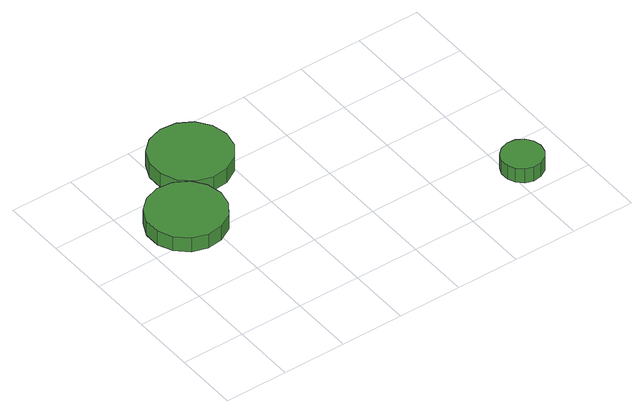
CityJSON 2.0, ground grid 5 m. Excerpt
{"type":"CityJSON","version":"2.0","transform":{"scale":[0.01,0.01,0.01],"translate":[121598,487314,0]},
"CityObjects":{
"tree1":{"type":"SolitaryVegetationObject","attributes":{"function":"something"},"geometry":[{"type":"MultiSurface","lod":"1","boundaries":[[[0,1,2,3,4,5,6,7,8,9,10,11,12,13,14]],[[15,16,17,18,19,20,21,22,23,24,25,26,27,28,29]],[[0,29,28,1]],[[1,28,27,2]],[[2,27,26,3]],[[3,26,25,4]],[[4,25,24,5]],[[5,24,23,6]],[[6,23,22,7]],[[7,22,21,8]],[[8,21,20,9]],[[9,20,19,10]],[[10,19,18,11]],[[11,18,17,12]],[[12,17,16,13]],[[13,16,15,14]],[[14,15,29,0]]]}]},
"tree2":{"type":"SolitaryVegetationObject","attributes":{"function":"something"},"geometry":[{"type":"MultiSurface","lod":"1","boundaries":[[[30,31,32,33,34,35,36,37,38,39,40,41,42,43,44]],[[45,46,47,48,49,50,51,52,53,54,55,56,57,58,59]],[[30,59,58,31]],[[31,58,57,32]],[[32,57,56,33]],[[33,56,55,34]],[[34,55,54,35]],[[35,54,53,36]],[[36,53,52,37]],[[37,52,51,38]],[[38,51,50,39]],[[39,50,49,40]],[[40,49,48,41]],[[41,48,47,42]],[[42,47,46,43]],[[43,46,45,44]],[[44,45,59,30]]]}]},
"tree3":{"type":"SolitaryVegetationObject","attributes":{"function":"something"},"geometry":[{"type":"MultiSurface","lod":"1","boundaries":[[[60,61,62,63,64,65,66,67,68,69,70,71,72,73,74]],[[75,76,77,78,79,80,81,82,83,84,85,86,87,88,89]],[[60,89,88,61]],[[61,88,87,62]],[[62,87,86,63]],[[63,86,85,64]],[[64,85,84,65]],[[65,84,83,66]],[[66,83,82,67]],[[67,82,81,68]],[[68,81,80,69]],[[69,80,79,70]],[[70,79,78,71]],[[71,78,77,72]],[[72,77,76,73]],[[73,76,75,74]],[[74,75,89,60]]]}]}
},
"vertices":[
[674,1154,155],[648,1277,155],[574,1379,155],[465,1442,155],[340,1455,155],[221,1416,155],[127,1332,155],[76,1217,155],[76,1092,155],[127,977,155],[221,893,155],[340,854,155],[465,867,155],[574,930,155],[648,1032,155],[648,1032,28],[574,930,28],[465,867,28],[340,854,28],[221,893,28],[127,977,28],[76,1092,28],[76,1217,28],[127,1332,28],[221,1416,28],[340,1455,28],[465,1442,28],[574,1379,28],[648,1277,28],[674,1154,28],
[1084,1641,143],[1057,1769,143],[980,1875,143],[867,1940,143],[737,1954,143],[613,1913,143],[516,1826,143],[463,1707,143],[463,1576,143],[516,1457,143],[613,1369,143],[737,1329,143],[867,1343,143],[980,1408,143],[1057,1514,143],[1057,1514,16],[980,1408,16],[867,1343,16],[737,1329,16],[613,1369,16],[516,1457,16],[463,1576,16],[463,1707,16],[516,1826,16],[613,1913,16],[737,1954,16],[867,1940,16],[980,1875,16],[1057,1769,16],[1084,1641,16],
[2772,249,134],[2758,314,134],[2720,368,134],[2662,401,134],[2596,408,134],[2533,387,134],[2484,343,134],[2457,282,134],[2457,216,134],[2484,156,134],[2533,111,134],[2596,91,134],[2662,98,134],[2720,131,134],[2758,184,134],[2758,184,7],[2720,131,7],[2662,98,7],[2596,91,7],[2533,111,7],[2484,156,7],[2457,216,7],[2457,282,7],[2484,343,7],[2533,387,7],[2596,408,7],[2662,401,7],[2720,368,7],[2758,314,7],[2772,249,7]
]}
